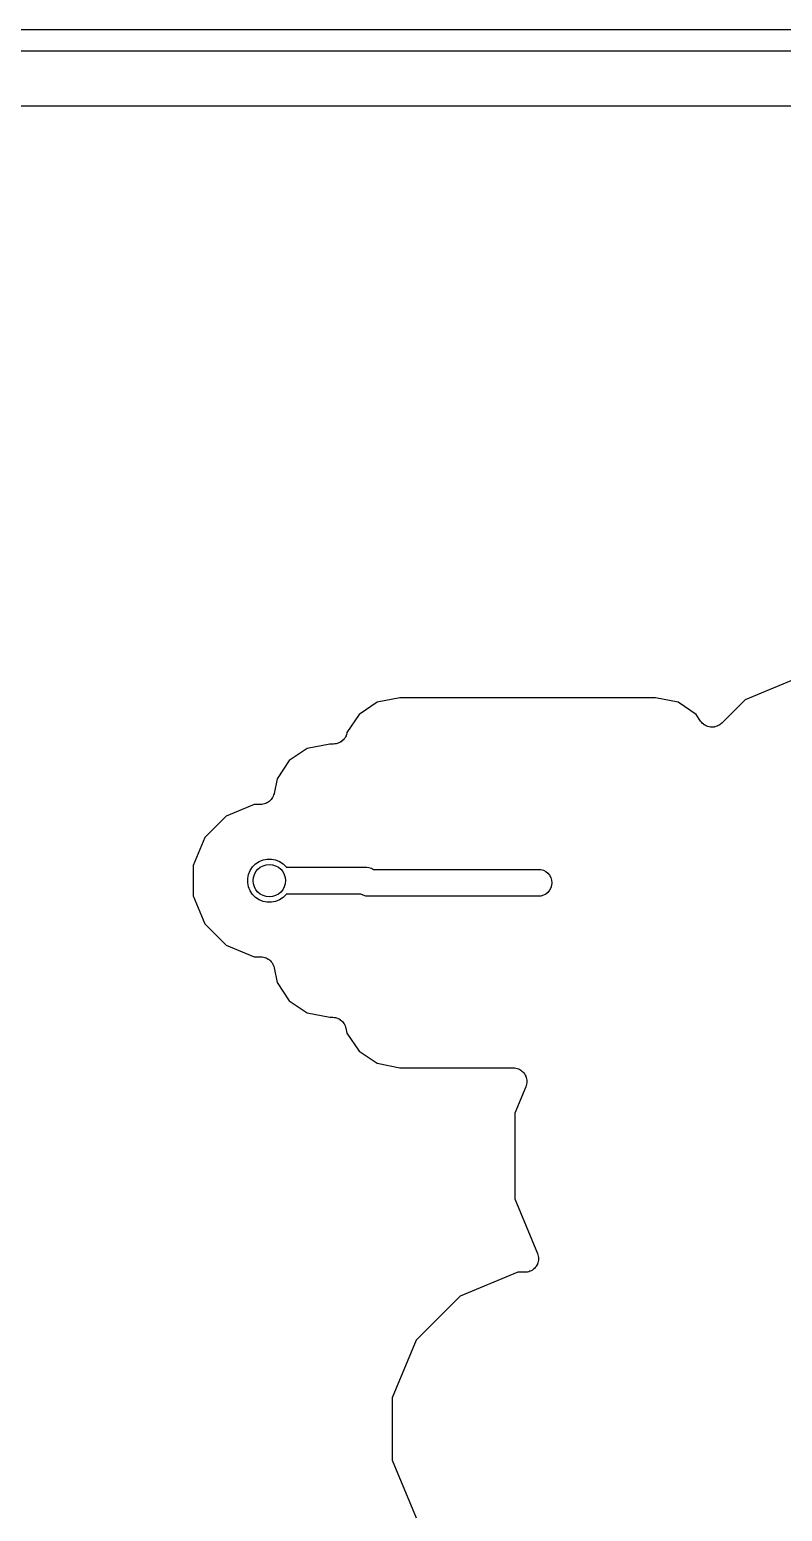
# Model space of a CAD drawing. Extents: x 0.4 to 11.3, y -7.9 to -0.4.
# Drawn here: x 4.337 to 4.613, y -1.999 to -1.456 of the extents above; entities that cross this region are included whole.
import ezdxf

# ---------------------------------------------------------------- set-up
doc = ezdxf.new("R2010")
doc.units = 0
doc.header["$MEASUREMENT"] = 0
doc.layers.add('BLACK', color=7, linetype='CONTINUOUS')

msp = doc.modelspace()

# ---------------------------------------------------------------- linework, layer by layer
at = {"layer": 'BLACK', "linetype": 'CONTINUOUS'}
for p, q in [((3.30701, -1.45617), (6.58451, -1.45617)), ((6.58466, -1.46405), (3.30682, -1.46405)), ((3.30807, -1.48405), (6.58452, -1.48405)), ((4.62837, -1.68945), (4.59931, -1.70148)), ((4.46464, -1.70242), (4.45802, -1.70684)), ((4.47293, -1.70077), (4.46464, -1.70242)), ((4.56644, -1.70077), (4.47293, -1.70077)), ((4.57473, -1.70242), (4.56644, -1.70077)), ((4.58135, -1.70684), (4.57473, -1.70242)), ((4.59931, -1.70148), (4.59071, -1.71009)), ((4.45802, -1.70684), (4.4536, -1.71346)), ((4.58301, -1.70933), (4.58135, -1.70684)), ((4.45354, -1.71374), (4.4534, -1.71419)), ((4.45355, -1.71371), (4.45354, -1.71374)), ((4.45356, -1.71367), (4.45355, -1.7137)), ((4.45355, -1.7137), (4.45355, -1.7137)), ((4.45355, -1.7137), (4.45355, -1.71371)), ((4.4536, -1.71346), (4.45356, -1.71367)), ((4.58331, -1.7097), (4.58301, -1.70933)), ((4.58361, -1.71007), (4.58331, -1.7097)), ((4.58362, -1.71008), (4.58361, -1.71007)), ((4.58363, -1.71009), (4.58362, -1.71008)), ((4.584, -1.71039), (4.58363, -1.71009)), ((4.58436, -1.71069), (4.584, -1.71039)), ((4.58437, -1.7107), (4.58436, -1.71069)), ((4.58439, -1.71071), (4.58437, -1.7107)), ((4.5848, -1.71093), (4.58439, -1.71071)), ((4.58522, -1.71116), (4.5848, -1.71093)), ((4.58523, -1.71116), (4.58522, -1.71116)), ((4.58525, -1.71117), (4.58523, -1.71116)), ((4.5857, -1.71131), (4.58525, -1.71117)), ((4.58615, -1.71145), (4.5857, -1.71131)), ((4.58616, -1.71145), (4.58615, -1.71145)), ((4.58618, -1.71146), (4.58616, -1.71145)), ((4.58665, -1.7115), (4.58618, -1.71146)), ((4.58712, -1.71156), (4.58665, -1.7115)), ((4.58713, -1.71155), (4.58712, -1.71156)), ((4.58715, -1.71156), (4.58713, -1.71155)), ((4.58762, -1.71151), (4.58715, -1.71156)), ((4.58809, -1.71147), (4.58762, -1.71151)), ((4.58811, -1.71147), (4.58809, -1.71147)), ((4.58812, -1.71146), (4.58811, -1.71147)), ((4.58858, -1.71133), (4.58812, -1.71146)), ((4.58903, -1.7112), (4.58858, -1.71133)), ((4.58904, -1.71119), (4.58903, -1.7112)), ((4.58906, -1.71119), (4.58904, -1.71119)), ((4.58948, -1.71097), (4.58906, -1.71119)), ((4.58989, -1.71075), (4.58948, -1.71097)), ((4.58991, -1.71074), (4.58989, -1.71075)), ((4.58992, -1.71073), (4.58991, -1.71074)), ((4.59029, -1.71044), (4.58992, -1.71073)), ((4.59066, -1.71014), (4.59029, -1.71044)), ((4.59068, -1.71012), (4.59066, -1.71014)), ((4.59071, -1.71009), (4.59068, -1.71012)), ((4.59068, -1.71012), (4.59068, -1.71012)), ((4.59068, -1.71012), (4.59068, -1.71012)), ((4.43905, -1.71935), (4.43243, -1.72377)), ((4.44734, -1.7177), (4.43905, -1.71935)), ((4.44865, -1.7177), (4.44734, -1.7177)), ((4.44912, -1.71765), (4.44865, -1.7177)), ((4.44959, -1.71761), (4.44912, -1.71765)), ((4.44961, -1.71761), (4.44959, -1.71761)), ((4.44963, -1.7176), (4.44961, -1.71761)), ((4.45007, -1.71747), (4.44963, -1.7176)), ((4.45052, -1.71734), (4.45007, -1.71747)), ((4.45054, -1.71733), (4.45052, -1.71734)), ((4.45056, -1.71732), (4.45054, -1.71733)), ((4.45097, -1.7171), (4.45056, -1.71732)), ((4.45139, -1.71689), (4.45097, -1.7171)), ((4.4514, -1.71687), (4.45139, -1.71689)), ((4.45142, -1.71686), (4.4514, -1.71687)), ((4.45178, -1.71657), (4.45142, -1.71686)), ((4.45215, -1.71627), (4.45178, -1.71657)), ((4.45216, -1.71626), (4.45215, -1.71627)), ((4.45218, -1.71625), (4.45216, -1.71626)), ((4.45247, -1.71589), (4.45218, -1.71625)), ((4.45278, -1.71553), (4.45247, -1.71589)), ((4.45279, -1.71551), (4.45278, -1.71553)), ((4.4528, -1.7155), (4.45279, -1.71551)), ((4.45302, -1.71509), (4.4528, -1.7155)), ((4.45325, -1.71467), (4.45302, -1.71509)), ((4.45326, -1.71464), (4.45325, -1.71465)), ((4.45325, -1.71465), (4.45325, -1.71467)), ((4.4534, -1.71419), (4.45326, -1.71464)), ((4.43243, -1.72377), (4.42801, -1.73039)), ((4.42801, -1.73039), (4.42693, -1.73582)), ((4.42693, -1.73582), (4.42692, -1.73585)), ((4.41965, -1.73984), (4.40941, -1.74409)), ((4.42203, -1.73984), (4.41965, -1.73984)), ((4.42249, -1.7398), (4.42203, -1.73984)), ((4.42296, -1.73975), (4.42249, -1.7398)), ((4.42298, -1.73975), (4.42296, -1.73975)), ((4.423, -1.73975), (4.42298, -1.73975)), ((4.42344, -1.73961), (4.423, -1.73975)), ((4.4239, -1.73948), (4.42344, -1.73961)), ((4.42391, -1.73947), (4.4239, -1.73948)), ((4.42393, -1.73947), (4.42391, -1.73947)), ((4.42434, -1.73925), (4.42393, -1.73947)), ((4.42476, -1.73903), (4.42434, -1.73925)), ((4.42478, -1.73902), (4.42476, -1.73903)), ((4.42479, -1.73901), (4.42478, -1.73902)), ((4.42516, -1.73871), (4.42479, -1.73901)), ((4.42552, -1.73842), (4.42516, -1.73871)), ((4.42553, -1.7384), (4.42552, -1.73842)), ((4.42555, -1.73839), (4.42553, -1.7384)), ((4.42585, -1.73803), (4.42555, -1.73839)), ((4.42615, -1.73767), (4.42585, -1.73803)), ((4.42616, -1.73765), (4.42615, -1.73767)), ((4.42617, -1.73764), (4.42616, -1.73765)), ((4.42639, -1.73723), (4.42617, -1.73764)), ((4.42662, -1.73682), (4.42639, -1.73723)), ((4.42663, -1.7368), (4.42662, -1.73682)), ((4.42664, -1.73678), (4.42663, -1.7368)), ((4.42677, -1.73633), (4.42664, -1.73678)), ((4.42692, -1.73589), (4.42677, -1.73633)), ((4.42692, -1.73585), (4.42692, -1.73585)), ((4.42692, -1.73585), (4.42692, -1.73585)), ((4.42692, -1.73585), (4.42692, -1.73589)), ((4.40941, -1.74409), (4.40157, -1.75193)), ((4.40157, -1.75193), (4.39732, -1.76217)), ((4.39732, -1.76217), (4.39732, -1.77326)), ((4.41822, -1.76399), (4.41908, -1.7627)), ((4.41908, -1.7627), (4.42018, -1.7616)), ((4.42018, -1.7616), (4.42147, -1.76074)), ((4.42147, -1.76074), (4.4229, -1.76015)), ((4.4229, -1.76015), (4.42442, -1.75984)), ((4.42442, -1.75984), (4.42597, -1.75984)), ((4.42597, -1.75984), (4.42749, -1.76015)), ((4.42749, -1.76015), (4.42893, -1.76074)), ((4.42893, -1.76074), (4.43022, -1.7616)), ((4.43022, -1.7616), (4.43131, -1.7627)), ((4.43131, -1.7627), (4.43138, -1.7628)), ((4.43138, -1.7628), (4.46039, -1.7628)), ((4.46039, -1.7628), (4.46063, -1.76277)), ((4.46063, -1.76277), (4.46087, -1.7628)), ((4.46087, -1.7628), (4.46087, -1.7628)), ((4.46087, -1.7628), (4.46159, -1.76287)), ((4.46159, -1.76287), (4.46252, -1.76315)), ((4.41732, -1.76694), (4.41762, -1.76542)), ((4.41732, -1.76849), (4.41732, -1.76694)), ((4.41762, -1.76542), (4.41822, -1.76399)), ((4.46252, -1.76315), (4.46334, -1.76358)), ((4.46334, -1.76358), (4.52386, -1.76358)), ((4.52386, -1.76358), (4.52459, -1.76365)), ((4.52459, -1.76365), (4.52551, -1.76394)), ((4.52551, -1.76394), (4.52637, -1.76439)), ((4.52637, -1.76439), (4.52712, -1.76501)), ((4.52712, -1.76501), (4.52773, -1.76576)), ((4.52773, -1.76576), (4.52819, -1.76661)), ((4.52819, -1.76661), (4.52847, -1.76754)), ((4.52847, -1.76754), (4.52857, -1.7685)), ((4.39732, -1.77326), (4.40157, -1.78351)), ((4.41762, -1.77001), (4.41732, -1.76849)), ((4.41822, -1.77145), (4.41762, -1.77001)), ((4.41908, -1.77274), (4.41822, -1.77145)), ((4.42018, -1.77383), (4.41908, -1.77274)), ((4.43131, -1.77274), (4.43022, -1.77383)), ((4.43138, -1.77264), (4.43131, -1.77274)), ((4.45871, -1.77264), (4.43138, -1.77264)), ((4.45952, -1.77307), (4.45871, -1.77264)), ((4.46045, -1.77335), (4.45952, -1.77307)), ((4.46118, -1.77343), (4.46045, -1.77335)), ((4.46142, -1.77345), (4.46118, -1.77343)), ((4.46118, -1.77343), (4.46118, -1.77343)), ((4.46166, -1.77343), (4.46142, -1.77345)), ((4.52386, -1.77343), (4.46166, -1.77343)), ((4.52459, -1.77335), (4.52386, -1.77343)), ((4.52551, -1.77307), (4.52459, -1.77335)), ((4.52637, -1.77262), (4.52551, -1.77307)), ((4.52712, -1.772), (4.52637, -1.77262)), ((4.52773, -1.77125), (4.52712, -1.772)), ((4.52819, -1.7704), (4.52773, -1.77125)), ((4.52847, -1.76947), (4.52819, -1.7704)), ((4.52857, -1.7685), (4.52847, -1.76947)), ((4.42147, -1.77469), (4.42018, -1.77383)), ((4.4229, -1.77529), (4.42147, -1.77469)), ((4.42442, -1.77559), (4.4229, -1.77529)), ((4.42597, -1.77559), (4.42442, -1.77559)), ((4.42749, -1.77529), (4.42597, -1.77559)), ((4.42893, -1.77469), (4.42749, -1.77529)), ((4.43022, -1.77383), (4.42893, -1.77469)), ((4.40157, -1.78351), (4.40941, -1.79135)), ((4.40941, -1.79135), (4.41965, -1.79559)), ((4.41965, -1.79559), (4.42203, -1.79559)), ((4.42203, -1.79559), (4.42206, -1.79559)), ((4.42206, -1.79559), (4.42206, -1.79559)), ((4.42206, -1.79559), (4.42206, -1.79559)), ((4.42206, -1.79559), (4.4221, -1.79559)), ((4.4221, -1.79559), (4.42256, -1.79564)), ((4.42256, -1.79564), (4.42303, -1.79569)), ((4.42303, -1.79569), (4.42305, -1.7957)), ((4.42305, -1.7957), (4.42307, -1.7957)), ((4.42307, -1.7957), (4.42351, -1.79584)), ((4.42351, -1.79584), (4.42396, -1.79598)), ((4.42396, -1.79598), (4.42398, -1.79599)), ((4.42398, -1.79599), (4.424, -1.79599)), ((4.424, -1.79599), (4.42441, -1.79622)), ((4.42441, -1.79622), (4.42482, -1.79644)), ((4.42482, -1.79644), (4.42483, -1.79646)), ((4.42483, -1.79646), (4.42485, -1.79646)), ((4.42485, -1.79646), (4.42521, -1.79676)), ((4.42521, -1.79676), (4.42557, -1.79706)), ((4.42557, -1.79706), (4.42558, -1.79708)), ((4.42558, -1.79708), (4.4256, -1.79709)), ((4.4256, -1.79709), (4.42589, -1.79746)), ((4.42589, -1.79746), (4.42619, -1.79782)), ((4.42619, -1.79782), (4.4262, -1.79784)), ((4.4262, -1.79784), (4.42621, -1.79785)), ((4.42621, -1.79785), (4.42643, -1.79827)), ((4.42643, -1.79827), (4.42665, -1.79868)), ((4.42665, -1.79868), (4.42665, -1.7987)), ((4.42665, -1.7987), (4.42666, -1.79872)), ((4.42666, -1.79872), (4.42679, -1.79916)), ((4.42679, -1.79916), (4.42693, -1.79962)), ((4.42693, -1.79962), (4.42801, -1.80505)), ((4.42801, -1.80505), (4.43243, -1.81166)), ((4.43243, -1.81166), (4.43905, -1.81608)), ((4.43905, -1.81608), (4.44734, -1.81773)), ((4.44734, -1.81773), (4.44834, -1.81773)), ((4.44834, -1.81773), (4.44837, -1.81773)), ((4.44837, -1.81773), (4.44837, -1.81773)), ((4.44837, -1.81773), (4.44837, -1.81773)), ((4.44837, -1.81773), (4.44841, -1.81773)), ((4.44841, -1.81773), (4.44888, -1.81779)), ((4.44888, -1.81779), (4.44934, -1.81784)), ((4.44934, -1.81784), (4.44936, -1.81784)), ((4.44936, -1.81784), (4.44938, -1.81784)), ((4.44938, -1.81784), (4.44983, -1.81799)), ((4.44983, -1.81799), (4.45027, -1.81812)), ((4.45027, -1.81812), (4.45029, -1.81813)), ((4.45029, -1.81813), (4.45031, -1.81814)), ((4.45031, -1.81814), (4.45072, -1.81836)), ((4.45072, -1.81836), (4.45113, -1.81859)), ((4.45113, -1.81859), (4.45115, -1.8186)), ((4.45115, -1.8186), (4.45117, -1.81861)), ((4.45117, -1.81861), (4.45152, -1.81891)), ((4.45152, -1.81891), (4.45189, -1.81921)), ((4.45189, -1.81921), (4.4519, -1.81922)), ((4.4519, -1.81922), (4.45191, -1.81924)), ((4.45191, -1.81924), (4.45221, -1.8196)), ((4.45221, -1.8196), (4.4525, -1.81996)), ((4.4525, -1.81996), (4.45251, -1.81998)), ((4.45251, -1.81998), (4.45252, -1.82)), ((4.45252, -1.82), (4.45274, -1.82041)), ((4.45274, -1.82041), (4.45296, -1.82082)), ((4.45296, -1.82082), (4.45297, -1.82084)), ((4.45297, -1.82084), (4.45298, -1.82086)), ((4.45298, -1.82086), (4.45311, -1.82131)), ((4.45311, -1.82131), (4.45324, -1.82176)), ((4.45324, -1.82176), (4.4536, -1.82355)), ((4.4536, -1.82355), (4.45802, -1.83017)), ((4.45802, -1.83017), (4.46464, -1.83459)), ((4.46464, -1.83459), (4.47293, -1.83624)), ((4.47293, -1.83624), (4.51441, -1.83624)), ((4.51441, -1.83624), (4.51445, -1.83624)), ((4.51445, -1.83624), (4.51445, -1.83624)), ((4.51445, -1.83624), (4.51445, -1.83624)), ((4.51445, -1.83624), (4.51448, -1.83624)), ((4.51448, -1.83624), (4.51496, -1.83629)), ((4.51496, -1.83629), (4.51542, -1.83634)), ((4.51542, -1.83634), (4.51543, -1.83635)), ((4.51543, -1.83635), (4.51545, -1.83635)), ((4.51545, -1.83635), (4.51591, -1.83649)), ((4.51591, -1.83649), (4.51635, -1.83663)), ((4.51635, -1.83663), (4.51636, -1.83664)), ((4.51636, -1.83664), (4.51638, -1.83664)), ((4.51638, -1.83664), (4.5168, -1.83687)), ((4.5168, -1.83687), (4.51721, -1.8371)), ((4.51721, -1.8371), (4.51722, -1.83711)), ((4.51722, -1.83711), (4.51723, -1.83711)), ((4.51723, -1.83711), (4.5176, -1.83742)), ((4.5176, -1.83742), (4.51796, -1.83772)), ((4.51796, -1.83772), (4.51797, -1.83773)), ((4.51797, -1.83773), (4.51798, -1.83774)), ((4.51798, -1.83774), (4.51828, -1.83811)), ((4.51828, -1.83811), (4.51858, -1.83848)), ((4.51858, -1.83848), (4.51858, -1.83849)), ((4.51858, -1.83849), (4.51859, -1.8385)), ((4.51859, -1.8385), (4.51881, -1.83892)), ((4.51903, -1.84315), (4.51504, -1.85278)), ((4.51881, -1.83892), (4.51903, -1.83934)), ((4.51903, -1.83934), (4.51904, -1.83935)), ((4.51917, -1.8427), (4.51903, -1.84315)), ((4.51904, -1.83935), (4.51904, -1.83936)), ((4.51904, -1.83936), (4.51918, -1.83982)), ((4.51931, -1.84224), (4.51917, -1.8427)), ((4.51918, -1.83982), (4.51931, -1.84028)), ((4.51931, -1.84028), (4.51932, -1.84029)), ((4.51936, -1.84175), (4.51931, -1.84222)), ((4.51931, -1.84222), (4.51931, -1.84223)), ((4.51931, -1.84223), (4.51931, -1.84224)), ((4.51932, -1.84029), (4.51932, -1.8403)), ((4.51932, -1.8403), (4.51936, -1.84078)), ((4.51936, -1.84078), (4.51941, -1.84125)), ((4.51941, -1.84127), (4.51936, -1.84175)), ((4.51941, -1.84125), (4.51941, -1.84126)), ((4.51941, -1.84126), (4.51941, -1.84127)), ((4.51504, -1.85278), (4.51504, -1.88423)), ((4.51504, -1.88423), (4.52331, -1.90419)), ((4.52252, -1.90928), (4.52221, -1.90965)), ((4.52282, -1.90892), (4.52252, -1.90928)), ((4.52283, -1.9089), (4.52282, -1.90891)), ((4.52282, -1.90891), (4.52282, -1.90892)), ((4.52306, -1.90848), (4.52283, -1.9089)), ((4.52329, -1.90806), (4.52306, -1.90848)), ((4.5233, -1.90804), (4.52329, -1.90805)), ((4.52329, -1.90805), (4.52329, -1.90806)), ((4.52344, -1.90758), (4.5233, -1.90804)), ((4.52331, -1.90419), (4.52332, -1.90423)), ((4.52332, -1.90423), (4.52332, -1.90423)), ((4.52332, -1.90423), (4.52332, -1.90423)), ((4.52332, -1.90423), (4.52333, -1.90425)), ((4.52333, -1.90425), (4.52347, -1.90472)), ((4.52358, -1.90713), (4.52344, -1.90758)), ((4.52347, -1.90472), (4.5236, -1.90517)), ((4.52359, -1.90711), (4.52358, -1.90712)), ((4.52358, -1.90712), (4.52358, -1.90713)), ((4.52364, -1.90663), (4.52359, -1.90711)), ((4.5236, -1.90517), (4.5236, -1.90518)), ((4.5236, -1.90518), (4.5236, -1.90519)), ((4.5236, -1.90519), (4.52364, -1.90567)), ((4.52364, -1.90567), (4.52369, -1.90614)), ((4.52369, -1.90616), (4.52364, -1.90663)), ((4.52369, -1.90614), (4.52369, -1.90615)), ((4.52369, -1.90615), (4.52369, -1.90616)), ((4.51614, -1.9111), (4.49504, -1.91984)), ((4.51869, -1.9111), (4.51614, -1.9111)), ((4.51916, -1.91106), (4.51869, -1.9111)), ((4.51963, -1.91101), (4.51916, -1.91106)), ((4.51965, -1.91101), (4.51963, -1.91101)), ((4.51966, -1.91101), (4.51965, -1.91101)), ((4.52012, -1.91087), (4.51966, -1.91101)), ((4.52057, -1.91073), (4.52012, -1.91087)), ((4.52058, -1.91073), (4.52057, -1.91073)), ((4.52059, -1.91073), (4.52058, -1.91073)), ((4.52102, -1.9105), (4.52059, -1.91073)), ((4.52143, -1.91028), (4.52102, -1.9105)), ((4.52144, -1.91027), (4.52143, -1.91028)), ((4.52145, -1.91027), (4.52144, -1.91027)), ((4.52183, -1.90996), (4.52145, -1.91027)), ((4.52219, -1.90967), (4.52183, -1.90996)), ((4.5222, -1.90966), (4.52219, -1.90967)), ((4.52221, -1.90965), (4.5222, -1.90966)), ((4.49504, -1.91984), (4.4789, -1.93599)), ((4.4789, -1.93599), (4.47016, -1.95709)), ((4.47016, -1.95709), (4.47016, -1.97992)), ((4.47016, -1.97992), (4.4789, -2.00102))]:
    msp.add_line(p, q, dxfattribs=at)
at = {"layer": 'BLACK'}
msp.add_circle((4.4252, -1.76772), 0.00591, dxfattribs=at)

doc.saveas('drawing.dxf')
